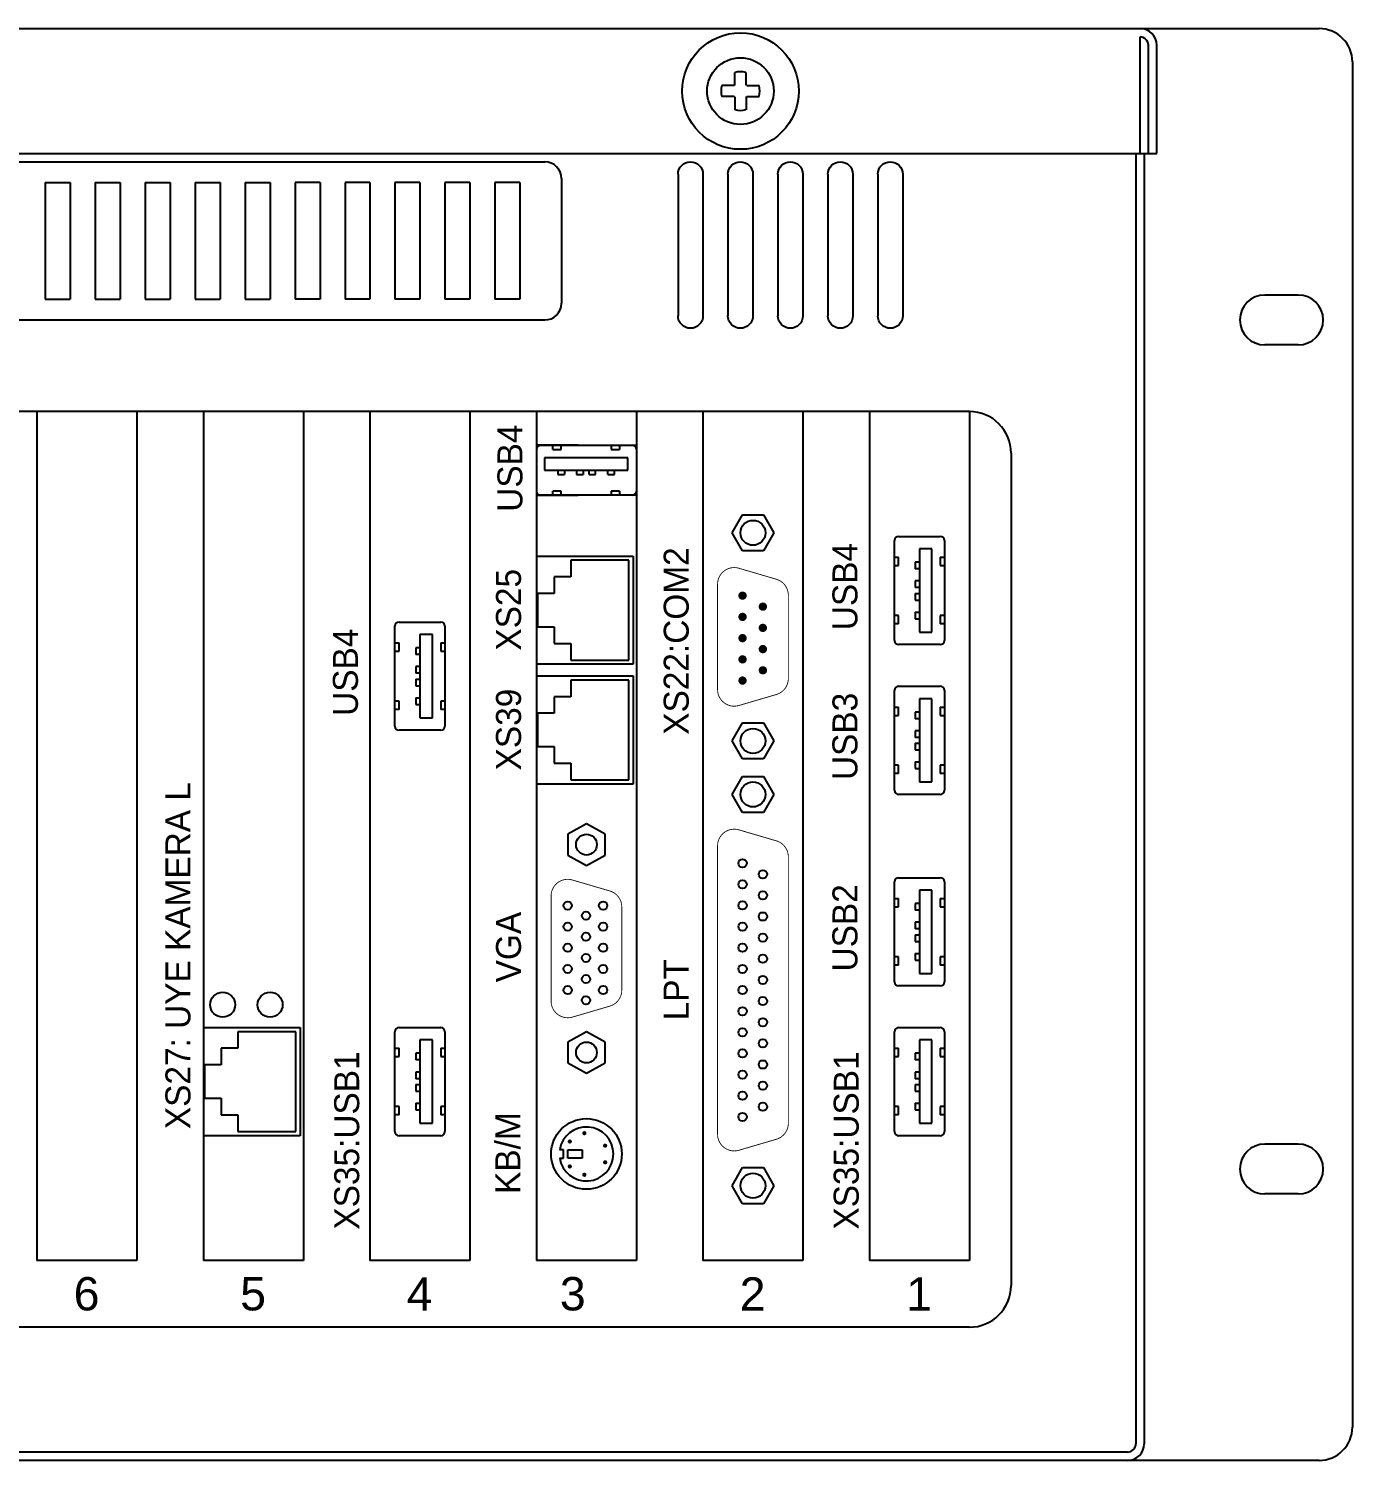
# Model space of a CAD drawing. Extents: x -2364 to 9601, y -871 to 1549.
# Drawn here: x -864.8 to -705.8, y 930.8 to 1102.8 of the extents above; entities that cross this region are included whole.
import ezdxf
from ezdxf.enums import TextEntityAlignment as Align

# ---------------------------------------------------------------- set-up
doc = ezdxf.new("R2010")
doc.units = 0
doc.layers.get('0').update_dxf_attribs({"linetype": 'CONTINUOUS'})

# ---------------------------------------------------------------- blocks, each defined once
blk = doc.blocks.new('DIN7985_M4_TV')
for p, q in [((-0.67, 0.75), (-0.67, 2.24)), ((0.67, 0.75), (0.67, 2.24)), ((-0.75, 0.67), (-2.24, 0.67)), ((0.75, 0.67), (2.24, 0.67)), ((-0.75, -0.67), (-2.24, -0.67)), ((-0.67, -0.75), (-0.67, -2.24)), ((0.67, -0.75), (0.67, -2.24)), ((0.75, -0.67), (2.24, -0.67))]:
    blk.add_line(p, q)
blk.add_circle((0, 0), 4)
for radius, start, end in [(2.33, 73.3985, 106.6015), (2.33, 163.3985, 196.6015), (1, 131.8103, 138.1897), (1, 41.8103, 48.1897), (2.33, 343.3985, 16.6015), (1, 221.8103, 228.1897), (1, 311.8103, 318.1897), (2.33, 253.3985, 286.6015)]:
    blk.add_arc((0, 0), radius, start, end)
blk = doc.blocks.new('*U8')
for p, q in [((-1.5, 8.5), (-1.5, -8.5)), ((1.5, 8.5), (1.5, -8.5))]:
    blk.add_line(p, q)
for centre, start, end in [((0, 8.5), 0, 180), ((0, -8.5), 180, 360)]:
    blk.add_arc(centre, 1.5, start, end)
blk = doc.blocks.new('*U9')
at = {"color": 0, "linetype": 'ByBlock', "lineweight": -2}
for p in [(0, 0), (6, 0), (12, 0), (18, 0), (24, 0)]:
    blk.add_blockref('*U8', p, dxfattribs=at)

msp = doc.modelspace()

# ---------------------------------------------------------------- linework, layer by layer
for p, q in [((-1180.83601, 1102.82924), (-709.83601, 1102.82924)), ((-1157.33601, 1102.82924), (-731.33601, 1102.82924)), ((-731.33601, 1101.82924), (-731.33601, 1101.82924)), ((-731.33601, 1087.82924), (-731.33601, 1101.82924)), ((-730.33601, 1087.82924), (-730.33601, 1100.82924)), ((-729.33601, 1087.82924), (-729.33601, 1100.82924)), ((-705.83601, 1098.82924), (-705.83601, 934.82924)), ((-1159.33601, 1087.82924), (-729.33601, 1087.82924)), ((-731.83601, 1087.82924), (-731.83601, 932.82924)), ((-730.83601, 1087.82924), (-730.83601, 932.82924)), ((-978.83601, 1086.82924), (-802.83601, 1086.82924)), ((-862.83601, 1084.32924), (-859.83601, 1084.32924)), ((-862.83601, 1084.32924), (-862.83601, 1070.32924)), ((-859.83601, 1084.32924), (-859.83601, 1070.32924)), ((-856.83601, 1084.32924), (-853.83601, 1084.32924)), ((-856.83601, 1084.32924), (-856.83601, 1070.32924)), ((-853.83601, 1084.32924), (-853.83601, 1070.32924)), ((-850.83601, 1084.32924), (-847.83601, 1084.32924)), ((-850.83601, 1084.32924), (-850.83601, 1070.32924)), ((-847.83601, 1084.32924), (-847.83601, 1070.32924)), ((-844.83601, 1084.32924), (-841.83601, 1084.32924)), ((-844.83601, 1084.32924), (-844.83601, 1070.32924)), ((-841.83601, 1084.32924), (-841.83601, 1070.32924)), ((-838.83601, 1084.32924), (-835.83601, 1084.32924)), ((-838.83601, 1084.32924), (-838.83601, 1070.32924)), ((-835.83601, 1084.32924), (-835.83601, 1070.32924)), ((-829.83601, 1084.32924), (-832.83601, 1084.32924)), ((-832.83601, 1084.32924), (-832.83601, 1070.32924)), ((-829.83601, 1084.32924), (-829.83601, 1070.32924)), ((-823.83601, 1084.32924), (-826.83601, 1084.32924)), ((-826.83601, 1084.32924), (-826.83601, 1070.32924)), ((-823.83601, 1084.32924), (-823.83601, 1070.32924)), ((-817.83601, 1084.32924), (-820.83601, 1084.32924)), ((-820.83601, 1084.32924), (-820.83601, 1070.32924)), ((-817.83601, 1084.32924), (-817.83601, 1070.32924)), ((-811.83601, 1084.32924), (-814.83601, 1084.32924)), ((-814.83601, 1084.32924), (-814.83601, 1070.32924)), ((-811.83601, 1084.32924), (-811.83601, 1070.32924)), ((-805.83601, 1084.32924), (-808.83601, 1084.32924)), ((-808.83601, 1084.32924), (-808.83601, 1070.32924)), ((-805.83601, 1084.32924), (-805.83601, 1070.32924)), ((-800.83601, 1084.82924), (-800.83601, 1069.82924)), ((-862.83601, 1070.32924), (-859.83601, 1070.32924)), ((-856.83601, 1070.32924), (-853.83601, 1070.32924)), ((-850.83601, 1070.32924), (-847.83601, 1070.32924)), ((-844.83601, 1070.32924), (-841.83601, 1070.32924)), ((-838.83601, 1070.32924), (-835.83601, 1070.32924)), ((-829.83601, 1070.32924), (-832.83601, 1070.32924)), ((-823.83601, 1070.32924), (-826.83601, 1070.32924)), ((-817.83601, 1070.32924), (-820.83601, 1070.32924)), ((-811.83601, 1070.32924), (-814.83601, 1070.32924)), ((-805.83601, 1070.32924), (-808.83601, 1070.32924)), ((-712.33601, 1070.82924), (-716.33601, 1070.82924)), ((-978.83601, 1067.82924), (-802.83601, 1067.82924)), ((-712.33601, 1064.82924), (-716.33601, 1064.82924)), ((-751.83601, 1056.82924), (-1051.83601, 1056.82924)), ((-863.83601, 1056.82924), (-863.83601, 954.82924)), ((-851.83601, 1056.82924), (-851.83601, 954.82924)), ((-851.83601, 1056.82924), (-851.83601, 954.82924)), ((-843.83601, 1056.82924), (-843.83601, 954.82924)), ((-831.83601, 1056.82924), (-831.83601, 954.82924)), ((-831.83601, 1056.82924), (-831.83601, 954.82924)), ((-823.83601, 1056.82924), (-823.83601, 954.82924)), ((-811.83601, 1056.82924), (-811.83601, 954.82924)), ((-811.83601, 1056.82924), (-811.83601, 954.82924)), ((-803.83601, 1056.82924), (-803.83601, 954.82924)), ((-791.83601, 1056.82924), (-791.83601, 954.82924)), ((-791.83601, 1056.82924), (-791.83601, 954.82924)), ((-783.83601, 1056.82924), (-783.83601, 954.82924)), ((-771.83601, 1056.82924), (-771.83601, 954.82924)), ((-763.83601, 1056.82924), (-763.83601, 954.82924)), ((-751.83601, 1056.82924), (-751.83601, 954.82924)), ((-751.83601, 1056.82924), (-751.83601, 954.82924)), ((-803.83601, 1052.77549), (-791.87716, 1052.77549)), ((-803.83601, 1052.77549), (-798.83601, 1052.77549)), ((-803.83601, 1052.77549), (-798.83601, 1052.77549)), ((-798.83601, 1052.77549), (-803.83601, 1052.77549)), ((-803.83601, 1052.77549), (-798.83601, 1052.77549)), ((-803.83601, 1052.77549), (-803.33601, 1052.77549)), ((-803.33601, 1052.77549), (-803.33601, 1052.77549)), ((-801.87796, 1052.27545), (-801.87796, 1052.77549)), ((-800.87788, 1052.27545), (-800.87788, 1052.77549)), ((-798.83601, 1052.77549), (-791.87716, 1052.77549)), ((-794.8774, 1052.77549), (-794.8774, 1052.27545)), ((-793.87732, 1052.77549), (-793.87732, 1052.27545)), ((-791.83601, 1052.77379), (-791.83601, 1052.27379)), ((-792.87724, 1051.27537), (-802.87804, 1051.27537)), ((-802.87804, 1051.27537), (-802.87804, 1049.77525)), ((-801.87796, 1052.27545), (-800.87788, 1052.27545)), ((-794.8774, 1052.27545), (-793.87732, 1052.27545)), ((-792.87724, 1049.77525), (-792.87724, 1051.27537)), ((-746.83601, 1051.82924), (-746.83601, 951.82924)), ((-802.87804, 1049.77525), (-792.87724, 1049.77525)), ((-801.27791, 1049.77525), (-801.27791, 1049.27521)), ((-801.27791, 1049.27521), (-800.47785, 1049.27521)), ((-800.47785, 1049.77525), (-800.47785, 1049.27521)), ((-799.02773, 1049.77525), (-799.02773, 1049.27521)), ((-799.02773, 1049.27521), (-798.22767, 1049.27521)), ((-798.22767, 1049.77525), (-798.22767, 1049.27521)), ((-797.52761, 1049.27521), (-797.52761, 1049.77525)), ((-797.52761, 1049.27521), (-796.72755, 1049.27521)), ((-796.72755, 1049.27521), (-796.72755, 1049.77525)), ((-795.27743, 1049.27521), (-795.27743, 1049.77525)), ((-795.27743, 1049.27521), (-794.47736, 1049.27521)), ((-794.47736, 1049.27521), (-794.47736, 1049.77525)), ((-791.87716, 1046.77501), (-803.83601, 1046.77501)), ((-803.83601, 1046.77501), (-798.83601, 1046.77501)), ((-798.83601, 1046.77501), (-803.83601, 1046.77501)), ((-803.83601, 1046.77501), (-803.83601, 1046.77501)), ((-803.83601, 1046.77501), (-803.33601, 1046.77501)), ((-800.87788, 1047.27505), (-801.87796, 1047.27505)), ((-801.87796, 1046.77501), (-801.87796, 1047.27505)), ((-800.87788, 1046.77501), (-800.87788, 1047.27505)), ((-793.87732, 1047.27505), (-794.8774, 1047.27505)), ((-794.8774, 1047.27505), (-794.8774, 1046.77501)), ((-793.87732, 1047.27505), (-793.87732, 1046.77501)), ((-791.83601, 1046.7767), (-791.83601, 1047.2767)), ((-780.33601, 1042.25851), (-779.08601, 1044.42357)), ((-779.08601, 1044.42357), (-776.58601, 1044.42357)), ((-776.58601, 1044.42357), (-775.33601, 1042.25851)), ((-779.08601, 1040.09344), (-780.33601, 1042.25851)), ((-775.33601, 1042.25851), (-776.58601, 1040.09344)), ((-760.83625, 1029.32823), (-760.83625, 1041.3292)), ((-760.33621, 1041.82924), (-755.3358, 1041.82924)), ((-754.83576, 1041.3292), (-754.83576, 1029.32823)), ((-803.83601, 1039.46306), (-792.2244, 1039.46306)), ((-792.7244, 1038.96306), (-799.7244, 1038.96306)), ((-799.7244, 1038.96306), (-799.7244, 1036.96306)), ((-792.7244, 1026.96306), (-792.7244, 1038.96306)), ((-792.2244, 1039.46306), (-792.2244, 1026.46306)), ((-776.58601, 1040.09344), (-779.08601, 1040.09344)), ((-760.83625, 1039.32903), (-760.33621, 1039.32903)), ((-760.33621, 1038.32895), (-760.33621, 1039.32903)), ((-757.83601, 1040.32911), (-757.83601, 1030.32831)), ((-756.33588, 1040.32911), (-757.83601, 1040.32911)), ((-756.33588, 1030.32831), (-756.33588, 1040.32911)), ((-755.3358, 1039.32903), (-755.3358, 1038.32895)), ((-755.3358, 1039.32903), (-754.83576, 1039.32903)), ((-760.83625, 1038.32895), (-760.33621, 1038.32895)), ((-758.33605, 1038.72899), (-758.33605, 1037.92892)), ((-757.83601, 1038.72899), (-758.33605, 1038.72899)), ((-757.83601, 1037.92892), (-758.33605, 1037.92892)), ((-755.3358, 1038.32895), (-754.83576, 1038.32895)), ((-799.7244, 1036.96306), (-801.7244, 1036.96306)), ((-801.7244, 1036.96306), (-801.7244, 1034.96306)), ((-757.83601, 1036.47881), (-758.33605, 1036.47881)), ((-758.33605, 1036.47881), (-758.33605, 1035.67874)), ((-757.83601, 1035.67874), (-758.33605, 1035.67874)), ((-803.7244, 1034.96306), (-803.7244, 1030.96306)), ((-801.7244, 1034.96306), (-803.7244, 1034.96306)), ((-758.33605, 1034.97868), (-758.33605, 1034.17862)), ((-758.33605, 1034.97868), (-757.83601, 1034.97868)), ((-758.33605, 1034.17862), (-757.83601, 1034.17862)), ((-760.33621, 1032.32847), (-760.83625, 1032.32847)), ((-760.33621, 1031.32839), (-760.33621, 1032.32847)), ((-758.33605, 1032.7285), (-758.33605, 1031.92844)), ((-758.33605, 1032.7285), (-757.83601, 1032.7285)), ((-755.3358, 1032.32847), (-755.3358, 1031.32839)), ((-754.83576, 1032.32847), (-755.3358, 1032.32847)), ((-820.83625, 1019.03541), (-820.83625, 1031.03637)), ((-820.33621, 1031.53641), (-815.3358, 1031.53641)), ((-814.83576, 1031.03637), (-814.83576, 1019.03541)), ((-803.7244, 1030.96306), (-801.7244, 1030.96306)), ((-801.7244, 1030.96306), (-801.7244, 1028.96306)), ((-760.33621, 1031.32839), (-760.83625, 1031.32839)), ((-758.33605, 1031.92844), (-757.83601, 1031.92844)), ((-757.83601, 1030.32831), (-756.33588, 1030.32831)), ((-754.83576, 1031.32839), (-755.3358, 1031.32839)), ((-820.83625, 1029.03621), (-820.33621, 1029.03621)), ((-820.33621, 1028.03613), (-820.33621, 1029.03621)), ((-817.83601, 1030.03629), (-817.83601, 1020.03549)), ((-816.33588, 1030.03629), (-817.83601, 1030.03629)), ((-816.33588, 1020.03549), (-816.33588, 1030.03629)), ((-815.3358, 1029.03621), (-815.3358, 1028.03613)), ((-815.3358, 1029.03621), (-814.83576, 1029.03621)), ((-801.7244, 1028.96306), (-799.7244, 1028.96306)), ((-799.7244, 1028.96306), (-799.7244, 1026.96306)), ((-755.3358, 1028.82819), (-760.33621, 1028.82819)), ((-820.83625, 1028.03613), (-820.33621, 1028.03613)), ((-818.33605, 1028.43616), (-818.33605, 1027.6361)), ((-817.83601, 1028.43616), (-818.33605, 1028.43616)), ((-817.83601, 1027.6361), (-818.33605, 1027.6361)), ((-815.3358, 1028.03613), (-814.83576, 1028.03613)), ((-799.7244, 1026.96306), (-792.7244, 1026.96306)), ((-817.83601, 1026.18598), (-818.33605, 1026.18598)), ((-818.33605, 1026.18598), (-818.33605, 1025.38592)), ((-817.83601, 1025.38592), (-818.33605, 1025.38592)), ((-792.2244, 1026.46306), (-803.83601, 1026.46306)), ((-818.33605, 1024.68586), (-818.33605, 1023.8858)), ((-818.33605, 1024.68586), (-817.83601, 1024.68586)), ((-818.33605, 1023.8858), (-817.83601, 1023.8858)), ((-803.83601, 1025.07388), (-792.2244, 1025.07388)), ((-792.7244, 1024.57388), (-799.7244, 1024.57388)), ((-799.7244, 1024.57388), (-799.7244, 1022.57388)), ((-792.7244, 1012.57388), (-792.7244, 1024.57388)), ((-792.2244, 1025.07388), (-792.2244, 1012.07388)), ((-760.33621, 1023.82924), (-755.3358, 1023.82924)), ((-820.33621, 1022.03565), (-820.83625, 1022.03565)), ((-820.33621, 1021.03557), (-820.33621, 1022.03565)), ((-818.33605, 1022.43568), (-818.33605, 1021.63562)), ((-818.33605, 1022.43568), (-817.83601, 1022.43568)), ((-815.3358, 1022.03565), (-815.3358, 1021.03557)), ((-814.83576, 1022.03565), (-815.3358, 1022.03565)), ((-799.7244, 1022.57388), (-801.7244, 1022.57388)), ((-801.7244, 1022.57388), (-801.7244, 1020.57388)), ((-760.83625, 1011.32823), (-760.83625, 1023.3292)), ((-757.83601, 1022.32911), (-757.83601, 1012.32831)), ((-756.33588, 1022.32911), (-757.83601, 1022.32911)), ((-756.33588, 1012.32831), (-756.33588, 1022.32911)), ((-754.83576, 1023.3292), (-754.83576, 1011.32823)), ((-820.33621, 1021.03557), (-820.83625, 1021.03557)), ((-818.33605, 1021.63562), (-817.83601, 1021.63562)), ((-817.83601, 1020.03549), (-816.33588, 1020.03549)), ((-814.83576, 1021.03557), (-815.3358, 1021.03557)), ((-803.7244, 1020.57388), (-803.7244, 1016.57388)), ((-801.7244, 1020.57388), (-803.7244, 1020.57388)), ((-760.83625, 1021.32903), (-760.33621, 1021.32903)), ((-760.83625, 1020.32895), (-760.33621, 1020.32895)), ((-760.33621, 1020.32895), (-760.33621, 1021.32903)), ((-758.33605, 1020.72899), (-758.33605, 1019.92892)), ((-757.83601, 1020.72899), (-758.33605, 1020.72899)), ((-755.3358, 1021.32903), (-755.3358, 1020.32895)), ((-755.3358, 1021.32903), (-754.83576, 1021.32903)), ((-755.3358, 1020.32895), (-754.83576, 1020.32895)), ((-815.3358, 1018.53537), (-820.33621, 1018.53537)), ((-780.33601, 1017.25851), (-779.08601, 1019.42357)), ((-779.08601, 1019.42357), (-776.58601, 1019.42357)), ((-776.58601, 1019.42357), (-775.33601, 1017.25851)), ((-757.83601, 1019.92892), (-758.33605, 1019.92892)), ((-757.83601, 1018.47881), (-758.33605, 1018.47881)), ((-758.33605, 1018.47881), (-758.33605, 1017.67874)), ((-803.7244, 1016.57388), (-801.7244, 1016.57388)), ((-801.7244, 1016.57388), (-801.7244, 1014.57388)), ((-779.08601, 1015.09344), (-780.33601, 1017.25851)), ((-775.33601, 1017.25851), (-776.58601, 1015.09344)), ((-757.83601, 1017.67874), (-758.33605, 1017.67874)), ((-758.33605, 1016.97868), (-758.33605, 1016.17862)), ((-758.33605, 1016.97868), (-757.83601, 1016.97868)), ((-776.58601, 1015.09344), (-779.08601, 1015.09344)), ((-758.33605, 1016.17862), (-757.83601, 1016.17862)), ((-801.7244, 1014.57388), (-799.7244, 1014.57388)), ((-799.7244, 1014.57388), (-799.7244, 1012.57388)), ((-760.33621, 1014.32847), (-760.83625, 1014.32847)), ((-760.33621, 1013.32839), (-760.83625, 1013.32839)), ((-760.33621, 1013.32839), (-760.33621, 1014.32847)), ((-758.33605, 1014.7285), (-758.33605, 1013.92844)), ((-758.33605, 1014.7285), (-757.83601, 1014.7285)), ((-758.33605, 1013.92844), (-757.83601, 1013.92844)), ((-755.3358, 1014.32847), (-755.3358, 1013.32839)), ((-754.83576, 1014.32847), (-755.3358, 1014.32847)), ((-754.83576, 1013.32839), (-755.3358, 1013.32839)), ((-792.2244, 1012.07388), (-803.83601, 1012.07388)), ((-799.7244, 1012.57388), (-792.7244, 1012.57388)), ((-780.33601, 1010.82924), (-779.08601, 1012.9943)), ((-779.08601, 1012.9943), (-776.58601, 1012.9943)), ((-776.58601, 1012.9943), (-775.33601, 1010.82924)), ((-757.83601, 1012.32831), (-756.33588, 1012.32831)), ((-779.08601, 1008.66417), (-780.33601, 1010.82924)), ((-775.33601, 1010.82924), (-776.58601, 1008.66417)), ((-755.3358, 1010.82819), (-760.33621, 1010.82819)), ((-776.58601, 1008.66417), (-779.08601, 1008.66417)), ((-797.83601, 1007.2989), (-800.08352, 1006.05028)), ((-795.58849, 1006.05028), (-797.83601, 1007.2989)), ((-800.08352, 1006.05028), (-800.08352, 1003.55304)), ((-795.58849, 1003.55304), (-795.58849, 1006.05028)), ((-800.08352, 1003.55304), (-797.83601, 1002.30442)), ((-797.83601, 1002.30442), (-795.58849, 1003.55304)), ((-760.83625, 988.32928), (-760.83625, 1000.33024)), ((-760.33621, 1000.83028), (-755.3358, 1000.83028)), ((-757.83601, 999.33016), (-757.83601, 989.32936)), ((-756.33588, 999.33016), (-757.83601, 999.33016)), ((-756.33588, 989.32936), (-756.33588, 999.33016)), ((-754.83576, 1000.33024), (-754.83576, 988.32928)), ((-760.83625, 998.33008), (-760.33621, 998.33008)), ((-760.33621, 997.33), (-760.33621, 998.33008)), ((-758.33605, 997.73003), (-758.33605, 996.92997)), ((-757.83601, 997.73003), (-758.33605, 997.73003)), ((-755.3358, 998.33008), (-755.3358, 997.33)), ((-755.3358, 998.33008), (-754.83576, 998.33008)), ((-760.83625, 997.33), (-760.33621, 997.33)), ((-757.83601, 996.92997), (-758.33605, 996.92997)), ((-755.3358, 997.33), (-754.83576, 997.33)), ((-757.83601, 995.47985), (-758.33605, 995.47985)), ((-758.33605, 995.47985), (-758.33605, 994.67979)), ((-757.83601, 994.67979), (-758.33605, 994.67979)), ((-758.33605, 993.97973), (-758.33605, 993.17967)), ((-758.33605, 993.97973), (-757.83601, 993.97973)), ((-758.33605, 993.17967), (-757.83601, 993.17967)), ((-760.33621, 991.32952), (-760.83625, 991.32952)), ((-760.33621, 990.32944), (-760.33621, 991.32952)), ((-758.33605, 991.72955), (-758.33605, 990.92948)), ((-758.33605, 991.72955), (-757.83601, 991.72955)), ((-758.33605, 990.92948), (-757.83601, 990.92948)), ((-755.3358, 991.32952), (-755.3358, 990.32944)), ((-754.83576, 991.32952), (-755.3358, 991.32952)), ((-760.33621, 990.32944), (-760.83625, 990.32944)), ((-757.83601, 989.32936), (-756.33588, 989.32936)), ((-754.83576, 990.32944), (-755.3358, 990.32944)), ((-755.3358, 987.82924), (-760.33621, 987.82924)), ((-843.83601, 982.82924), (-832.2244, 982.82924)), ((-832.7244, 982.32924), (-839.7244, 982.32924)), ((-839.7244, 982.32924), (-839.7244, 980.32924)), ((-832.7244, 970.32924), (-832.7244, 982.32924)), ((-832.2244, 982.82924), (-832.2244, 969.82924)), ((-820.83625, 970.32928), (-820.83625, 982.33024)), ((-820.33621, 982.83028), (-815.3358, 982.83028)), ((-814.83576, 982.33024), (-814.83576, 970.32928)), ((-797.83601, 982.32648), (-800.08352, 981.07786)), ((-795.58849, 981.07786), (-797.83601, 982.32648)), ((-760.83625, 970.32928), (-760.83625, 982.33024)), ((-760.33621, 982.83028), (-755.3358, 982.83028)), ((-754.83576, 982.33024), (-754.83576, 970.32928)), ((-817.83601, 981.33016), (-817.83601, 971.32936)), ((-816.33588, 981.33016), (-817.83601, 981.33016)), ((-816.33588, 971.32936), (-816.33588, 981.33016)), ((-800.08352, 981.07786), (-800.08352, 978.58061)), ((-795.58849, 978.58061), (-795.58849, 981.07786)), ((-757.83601, 981.33016), (-757.83601, 971.32936)), ((-756.33588, 981.33016), (-757.83601, 981.33016)), ((-756.33588, 971.32936), (-756.33588, 981.33016)), ((-839.7244, 980.32924), (-841.7244, 980.32924)), ((-841.7244, 980.32924), (-841.7244, 978.32924)), ((-820.83625, 980.33008), (-820.33621, 980.33008)), ((-820.83625, 979.33), (-820.33621, 979.33)), ((-820.33621, 979.33), (-820.33621, 980.33008)), ((-818.33605, 979.73003), (-818.33605, 978.92997)), ((-817.83601, 979.73003), (-818.33605, 979.73003)), ((-817.83601, 978.92997), (-818.33605, 978.92997)), ((-815.3358, 980.33008), (-815.3358, 979.33)), ((-815.3358, 980.33008), (-814.83576, 980.33008)), ((-815.3358, 979.33), (-814.83576, 979.33)), ((-760.83625, 980.33008), (-760.33621, 980.33008)), ((-760.83625, 979.33), (-760.33621, 979.33)), ((-760.33621, 979.33), (-760.33621, 980.33008)), ((-758.33605, 979.73003), (-758.33605, 978.92997)), ((-757.83601, 979.73003), (-758.33605, 979.73003)), ((-757.83601, 978.92997), (-758.33605, 978.92997)), ((-755.3358, 980.33008), (-755.3358, 979.33)), ((-755.3358, 980.33008), (-754.83576, 980.33008)), ((-755.3358, 979.33), (-754.83576, 979.33)), ((-843.7244, 978.32924), (-843.7244, 974.32924)), ((-841.7244, 978.32924), (-843.7244, 978.32924)), ((-817.83601, 977.47985), (-818.33605, 977.47985)), ((-818.33605, 977.47985), (-818.33605, 976.67979)), ((-800.08352, 978.58061), (-797.83601, 977.33199)), ((-797.83601, 977.33199), (-795.58849, 978.58061)), ((-757.83601, 977.47985), (-758.33605, 977.47985)), ((-758.33605, 977.47985), (-758.33605, 976.67979)), ((-817.83601, 976.67979), (-818.33605, 976.67979)), ((-818.33605, 975.97973), (-818.33605, 975.17967)), ((-818.33605, 975.97973), (-817.83601, 975.97973)), ((-757.83601, 976.67979), (-758.33605, 976.67979)), ((-758.33605, 975.97973), (-758.33605, 975.17967)), ((-758.33605, 975.97973), (-757.83601, 975.97973)), ((-843.7244, 974.32924), (-841.7244, 974.32924)), ((-841.7244, 974.32924), (-841.7244, 972.32924)), ((-818.33605, 975.17967), (-817.83601, 975.17967)), ((-818.33605, 973.72955), (-818.33605, 972.92948)), ((-818.33605, 973.72955), (-817.83601, 973.72955)), ((-758.33605, 975.17967), (-757.83601, 975.17967)), ((-758.33605, 973.72955), (-758.33605, 972.92948)), ((-758.33605, 973.72955), (-757.83601, 973.72955)), ((-841.7244, 972.32924), (-839.7244, 972.32924)), ((-839.7244, 972.32924), (-839.7244, 970.32924)), ((-820.33621, 973.32952), (-820.83625, 973.32952)), ((-820.33621, 972.32944), (-820.83625, 972.32944)), ((-820.33621, 972.32944), (-820.33621, 973.32952)), ((-818.33605, 972.92948), (-817.83601, 972.92948)), ((-815.3358, 973.32952), (-815.3358, 972.32944)), ((-814.83576, 973.32952), (-815.3358, 973.32952)), ((-814.83576, 972.32944), (-815.3358, 972.32944)), ((-760.33621, 973.32952), (-760.83625, 973.32952)), ((-760.33621, 972.32944), (-760.83625, 972.32944)), ((-760.33621, 972.32944), (-760.33621, 973.32952)), ((-758.33605, 972.92948), (-757.83601, 972.92948)), ((-755.3358, 973.32952), (-755.3358, 972.32944)), ((-754.83576, 973.32952), (-755.3358, 973.32952)), ((-754.83576, 972.32944), (-755.3358, 972.32944)), ((-839.7244, 970.32924), (-832.7244, 970.32924)), ((-817.83601, 971.32936), (-816.33588, 971.32936)), ((-757.83601, 971.32936), (-756.33588, 971.32936)), ((-832.2244, 969.82924), (-843.83601, 969.82924)), ((-815.3358, 969.82924), (-820.33621, 969.82924)), ((-755.3358, 969.82924), (-760.33621, 969.82924)), ((-712.33601, 968.82924), (-716.33601, 968.82924)), ((-800.58297, 968.13599), (-801.08242, 968.13599)), ((-801.08242, 967.1371), (-800.58297, 967.1371)), ((-800.58297, 967.1371), (-800.58297, 968.13599)), ((-800.08352, 967.1371), (-800.08352, 968.13599)), ((-800.08352, 968.13599), (-798.33545, 968.13599)), ((-798.33545, 967.1371), (-800.08352, 967.1371)), ((-798.33545, 968.13599), (-798.33545, 967.1371)), ((-780.33601, 963.82924), (-779.08601, 965.9943)), ((-779.08601, 965.9943), (-776.58601, 965.9943)), ((-776.58601, 965.9943), (-775.33601, 963.82924)), ((-779.08601, 961.66417), (-780.33601, 963.82924)), ((-775.33601, 963.82924), (-776.58601, 961.66417)), ((-776.58601, 961.66417), (-779.08601, 961.66417)), ((-712.33601, 962.82924), (-716.33601, 962.82924)), ((-851.83601, 954.82924), (-863.83601, 954.82924)), ((-831.83601, 954.82924), (-843.83601, 954.82924)), ((-811.83601, 954.82924), (-823.83601, 954.82924)), ((-791.83601, 954.82924), (-803.83601, 954.82924)), ((-771.83601, 954.82924), (-783.83601, 954.82924)), ((-751.83601, 954.82924), (-763.83601, 954.82924)), ((-751.83601, 946.82924), (-1051.83601, 946.82924)), ((-709.83601, 930.82924), (-1180.83601, 930.82924)), ((-732.83601, 931.82924), (-1155.83601, 931.82924)), ((-732.83601, 930.82924), (-1155.83601, 930.82924))]:
    msp.add_line(p, q)
for points, const_width in [([(-782.08601, 1023.43145), (-782.08601, 1036.08556, -0.500705616), (-779.52167, 1038.00429), (-775.02167, 1036.68076, -0.332706414), (-773.58601, 1034.76203), (-773.58601, 1024.75498, -0.332706414), (-775.02167, 1022.83625), (-779.52167, 1021.51272, -0.500705616)], 0.1), ([(-779.08601, 1034.45851, 1), (-779.08601, 1034.95851, 1)], 0.5), ([(-776.64508, 1033.1394, 1), (-776.64508, 1033.6394, 1)], 0.5), ([(-779.08601, 1031.90851, 1), (-779.08601, 1032.40851, 1)], 0.5), ([(-776.64508, 1030.5894, 1), (-776.64508, 1031.0894, 1)], 0.5), ([(-779.08601, 1029.35851, 1), (-779.08601, 1029.85851, 1)], 0.5), ([(-776.64508, 1028.0394, 1), (-776.64508, 1028.5394, 1)], 0.5), ([(-779.08601, 1026.80851, 1), (-779.08601, 1027.30851, 1)], 0.5), ([(-776.64508, 1025.4894, 1), (-776.64508, 1025.9894, 1)], 0.5), ([(-779.08601, 1024.25851, 1), (-779.08601, 1024.75851, 1)], 0.5), ([(-782.08601, 970.00218), (-782.08601, 1004.65629, -0.500705616), (-779.52167, 1006.57502), (-775.02167, 1005.25149, -0.332706414), (-773.58601, 1003.33276), (-773.58601, 971.32571, -0.332706414), (-775.02167, 969.40698), (-779.52167, 968.08345, -0.500705616)], 0.1), ([(-802.08132, 998.63552), (-802.08132, 985.99537, 0.500705616), (-799.51981, 984.07876), (-795.02478, 985.40083, 0.332706414), (-793.59069, 987.31744), (-793.59069, 997.31345, 0.332706414), (-795.02478, 999.23007), (-799.51981, 1000.55214, 0.500705616)], 0.09989), ([(-798.08573, 970.00893, 1), (-798.08573, 970.25865, 1)], 0.24972), ([(-799.8338, 969.01003, 1), (-799.8338, 969.25975, 1)], 0.24972), ([(-795.58849, 968.51058, 1), (-795.58849, 968.7603, 1)], 0.24972), ([(-795.58849, 966.51279, 1), (-795.58849, 966.76251, 1)], 0.24972), ([(-799.8338, 966.01334, 1), (-799.8338, 966.26306, 1)], 0.24972), ([(-798.08573, 965.01444, 1), (-798.08573, 965.26416, 1)], 0.24972)]:
    msp.add_lwpolyline(points, format="xyb", close=True, dxfattribs=dict(const_width=const_width))
for centre, radius in [((-779.33601, 1095.32924), 7), ((-777.83601, 1042.25851), 1.5), ((-777.83601, 1017.25851), 1.5), ((-777.83601, 1010.82924), 1.5), ((-797.83601, 1004.80166), 1.24862), ((-779.08601, 1002.56924), 0.5), ((-779.08601, 1002.56924), 0.5), ((-776.64503, 1001.24617), 0.5), ((-779.08601, 1000.02924), 0.5), ((-779.08601, 1000.02924), 0.5), ((-800.08352, 997.4777), 0.49945), ((-795.83821, 997.4777), 0.49945), ((-779.08601, 997.48924), 0.5), ((-779.08601, 997.48924), 0.5), ((-776.64503, 998.70617), 0.5), ((-797.89496, 996.2621), 0.49945), ((-776.64503, 996.16617), 0.5), ((-800.08352, 994.9405), 0.49945), ((-797.89496, 993.72491), 0.49945), ((-795.83821, 994.9405), 0.49945), ((-779.08601, 994.94924), 0.5), ((-779.08601, 994.94924), 0.5), ((-800.08352, 992.4033), 0.49945), ((-795.83821, 992.4033), 0.49945), ((-779.08601, 992.40924), 0.5), ((-779.08601, 992.40924), 0.5), ((-776.64503, 993.62617), 0.5), ((-797.89496, 991.18771), 0.49945), ((-776.64503, 991.08617), 0.5), ((-800.08352, 989.8661), 0.49945), ((-797.89496, 988.65051), 0.49945), ((-795.83821, 989.8661), 0.49945), ((-779.08601, 989.86924), 0.5), ((-779.08601, 989.86924), 0.5), ((-776.64503, 988.54617), 0.5), ((-800.08352, 987.3289), 0.49945), ((-795.83821, 987.3289), 0.49945), ((-779.08601, 987.32924), 0.5), ((-841.53135, 985.56504), 1.5), ((-835.82682, 985.56504), 1.5), ((-797.89496, 986.10621), 0.49945), ((-776.64503, 986.00617), 0.5), ((-779.08601, 984.78924), 0.5), ((-776.64503, 983.46617), 0.5), ((-779.08601, 982.24924), 0.5), ((-797.83601, 979.82924), 1.24862), ((-776.64503, 980.92617), 0.5), ((-779.08601, 979.70924), 0.5), ((-776.64503, 978.38617), 0.5), ((-779.08601, 977.16924), 0.5), ((-776.64503, 975.84617), 0.5), ((-779.08601, 974.62924), 0.5), ((-776.64503, 973.30617), 0.5), ((-797.83601, 967.63654), 4.24531), ((-779.08601, 972.08924), 0.5), ((-777.83601, 963.82924), 1.5)]:
    msp.add_circle(centre, radius)
for centre, radius, start, end in [((-731.33601, 1100.82924), 2, 0, 90), ((-709.83601, 1098.82924), 4, 0, 90), ((-731.33601, 1100.82924), 1, 0, 90), ((-802.83601, 1084.82924), 2, 0, 90), ((-716.33601, 1067.82924), 3, 90, 270), ((-712.33601, 1067.82924), 3, 270, 90), ((-802.83601, 1069.82924), 2, 270, 0), ((-751.83601, 1051.82924), 5, 0, 90), ((-803.33601, 1052.27549), 0.5, 90, 180), ((-792.33601, 1052.27379), 0.5, 0, 90), ((-791.87716, 1052.27545), 0.50004, 85.2796117, 90), ((-803.33601, 1047.27501), 0.5, 180, 270), ((-792.33601, 1047.2767), 0.5, 270, 0), ((-791.87716, 1047.27505), 0.50004, 270, 274.7203883), ((-760.33621, 1041.3292), 0.50004, 90, 180), ((-755.3358, 1041.3292), 0.50004, 0, 90), ((-820.33621, 1031.03637), 0.50004, 90, 180), ((-815.3358, 1031.03637), 0.50004, 0, 90), ((-760.33621, 1029.32823), 0.50004, 180, 270), ((-755.3358, 1029.32823), 0.50004, 270, 0), ((-760.33621, 1023.3292), 0.50004, 90, 180), ((-755.3358, 1023.3292), 0.50004, 0, 90), ((-820.33621, 1019.03541), 0.50004, 180, 270), ((-815.3358, 1019.03541), 0.50004, 270, 0), ((-760.33621, 1011.32823), 0.50004, 180, 270), ((-755.3358, 1011.32823), 0.50004, 270, 0), ((-760.33621, 1000.33024), 0.50004, 90, 180), ((-755.3358, 1000.33024), 0.50004, 0, 90), ((-760.33621, 988.32928), 0.50004, 180, 270), ((-755.3358, 988.32928), 0.50004, 270, 0), ((-820.33621, 982.33024), 0.50004, 90, 180), ((-815.3358, 982.33024), 0.50004, 0, 90), ((-760.33621, 982.33024), 0.50004, 90, 180), ((-755.3358, 982.33024), 0.50004, 0, 90), ((-820.33621, 970.32928), 0.50004, 180, 270), ((-815.3358, 970.32928), 0.50004, 270, 0), ((-797.83601, 967.63654), 3.24642, 188.7461623, 171.2538377), ((-760.33621, 970.32928), 0.50004, 180, 270), ((-755.3358, 970.32928), 0.50004, 270, 0), ((-716.33601, 965.82924), 3, 90, 270), ((-712.33601, 965.82924), 3, 270, 90), ((-751.83601, 951.82924), 5, 270, 0), ((-709.83601, 934.82924), 4, 270, 0), ((-732.83601, 932.82924), 1, 270, 0), ((-732.83601, 932.82924), 2, 270, 0)]:
    msp.add_arc(centre, radius, start, end)

# ---------------------------------------------------------------- block references
msp.add_blockref('DIN7985_M4_TV', (-779.33601, 1095.32924))
at = {"xscale": -1}
msp.add_blockref('*U9', (-761.33601, 1076.82924), dxfattribs=at)

# ---------------------------------------------------------------- texts
for s, p in [('USB4', (-807.02579, 1050.02743)), ('USB4', (-766.78665, 1035.80054)), ('XS22:COM2', (-787.05367, 1029.25851)), ('XS25', (-807.19784, 1033.01152)), ('USB4', (-826.78665, 1025.50772)), ('XS39', (-807.19784, 1018.62234)), ('USB3', (-766.78665, 1017.80054)), ('USB2', (-766.78665, 994.80159)), ('VGA', (-807.19784, 992.49029)), ('LPT', (-787.05367, 987.37216)), ('XS35:USB1', (-826.63254, 969.25448)), ('XS35:USB1', (-766.63254, 969.25448)), ('KB/M', (-807.34481, 967.74255))]:
    msp.add_text(s, height=3, rotation=90).set_placement(p, align=Align.MIDDLE)
msp.add_text('XS27: UYE KAMERA L', height=3, rotation=90).set_placement((-845.40414, 970.62069))
at = {"char_height": 4, "attachment_point": 5}
for s, insert in [('{\\fArial|b0|i0|c0|p34;6}', (-857.87757, 950.81745)), ('{\\fArial|b0|i0|c0|p34;3}', (-799.47757, 950.81745)), ('{\\fArial|b0|i0|c0|p34;5}', (-837.87757, 950.81745)), ('{\\fArial|b0|i0|c0|p34;4}', (-817.87757, 950.81745)), ('{\\fArial|b0|i0|c0|p34;2}', (-777.87757, 950.81745)), ('{\\fArial|b0|i0|c0|p34;1}', (-757.87757, 950.81745))]:
    msp.add_mtext_dynamic_manual_height_columns(s, width=13, gutter_width=10, heights=[0], dxfattribs=dict(at, insert=insert))

doc.saveas('drawing.dxf')
